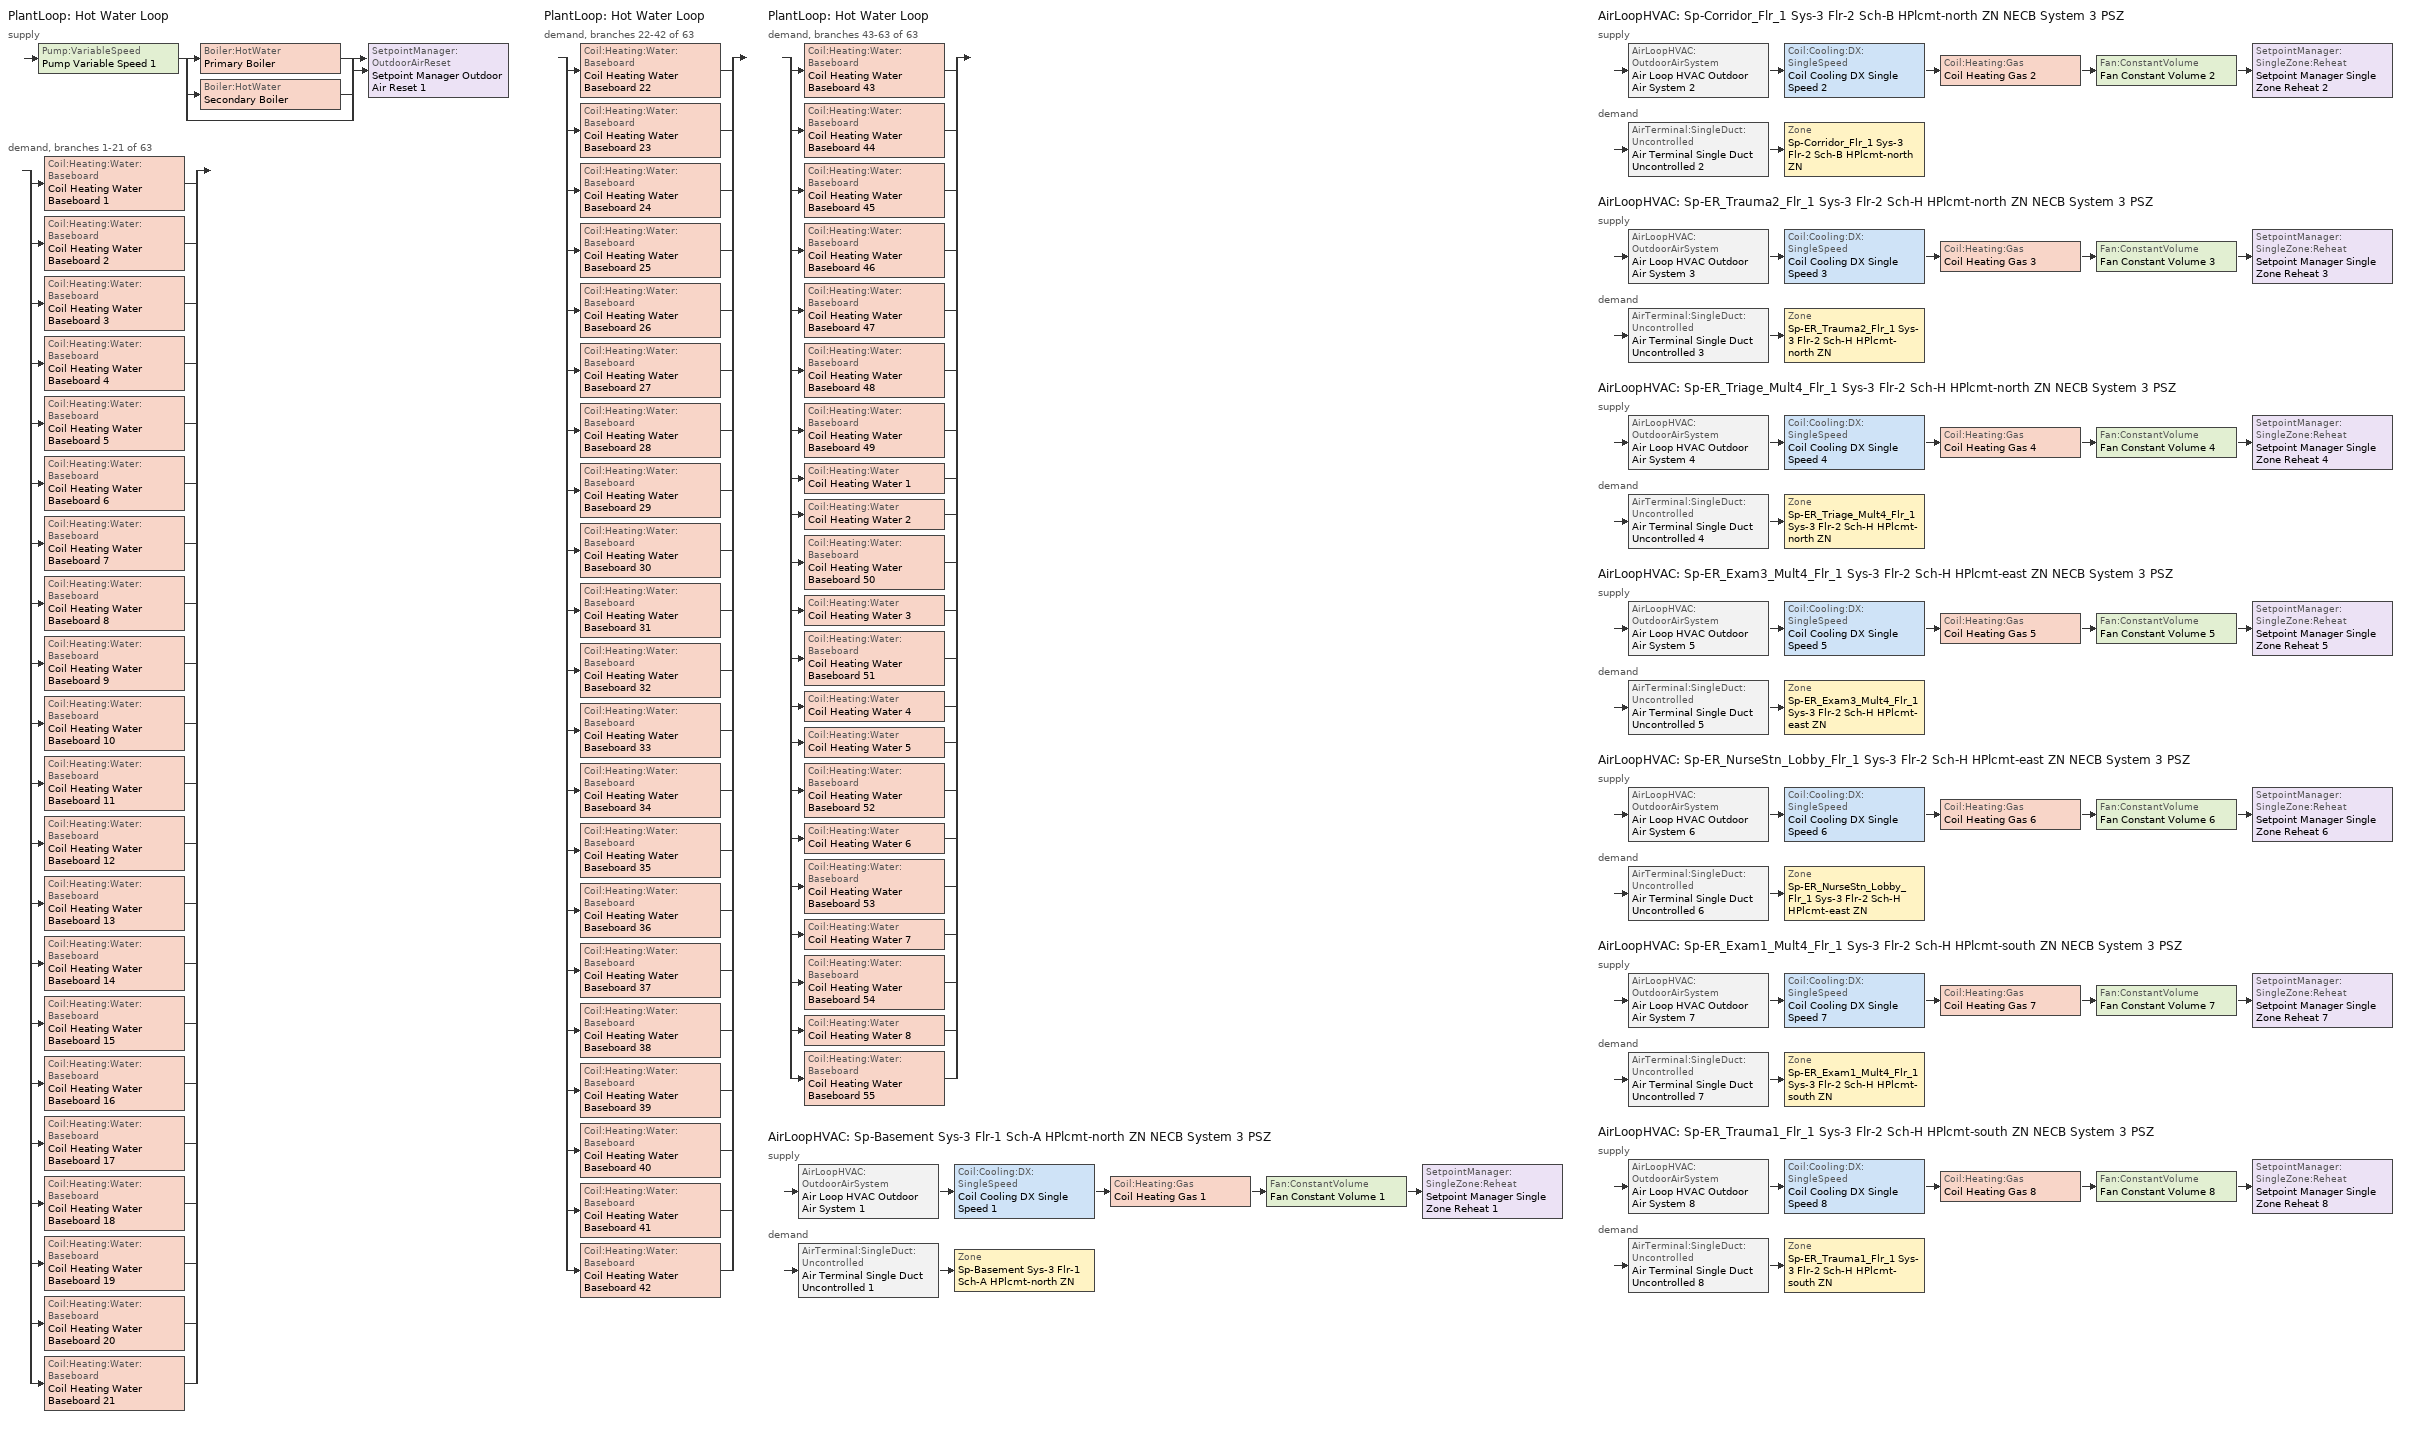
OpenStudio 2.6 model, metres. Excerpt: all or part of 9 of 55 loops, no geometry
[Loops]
PlantLoop 'Hot Water Loop'
 supply: Pump:VariableSpeed 'Pump Variable Speed 1' > split
  | Boiler:HotWater 'Primary Boiler'
  | Boiler:HotWater 'Secondary Boiler'
  | bypass
  join > SetpointManager:OutdoorAirReset 'Setpoint Manager Outdoor Air Reset 1'
 demand, branches 1-21 of 63: split
  | Coil:Heating:Water:Baseboard 'Coil Heating Water Baseboard 1'
  | Coil:Heating:Water:Baseboard 'Coil Heating Water Baseboard 2'
  | Coil:Heating:Water:Baseboard 'Coil Heating Water Baseboard 3'
  | Coil:Heating:Water:Baseboard 'Coil Heating Water Baseboard 4'
  | Coil:Heating:Water:Baseboard 'Coil Heating Water Baseboard 5'
  | Coil:Heating:Water:Baseboard 'Coil Heating Water Baseboard 6'
  | Coil:Heating:Water:Baseboard 'Coil Heating Water Baseboard 7'
  | Coil:Heating:Water:Baseboard 'Coil Heating Water Baseboard 8'
  | Coil:Heating:Water:Baseboard 'Coil Heating Water Baseboard 9'
  | Coil:Heating:Water:Baseboard 'Coil Heating Water Baseboard 10'
  | Coil:Heating:Water:Baseboard 'Coil Heating Water Baseboard 11'
  | Coil:Heating:Water:Baseboard 'Coil Heating Water Baseboard 12'
  | Coil:Heating:Water:Baseboard 'Coil Heating Water Baseboard 13'
  | Coil:Heating:Water:Baseboard 'Coil Heating Water Baseboard 14'
  | Coil:Heating:Water:Baseboard 'Coil Heating Water Baseboard 15'
  | Coil:Heating:Water:Baseboard 'Coil Heating Water Baseboard 16'
  | Coil:Heating:Water:Baseboard 'Coil Heating Water Baseboard 17'
  | Coil:Heating:Water:Baseboard 'Coil Heating Water Baseboard 18'
  | Coil:Heating:Water:Baseboard 'Coil Heating Water Baseboard 19'
  | Coil:Heating:Water:Baseboard 'Coil Heating Water Baseboard 20'
  | Coil:Heating:Water:Baseboard 'Coil Heating Water Baseboard 21'
PlantLoop 'Hot Water Loop'
 demand, branches 22-42 of 63: split
  | Coil:Heating:Water:Baseboard 'Coil Heating Water Baseboard 22'
  | Coil:Heating:Water:Baseboard 'Coil Heating Water Baseboard 23'
  | Coil:Heating:Water:Baseboard 'Coil Heating Water Baseboard 24'
  | Coil:Heating:Water:Baseboard 'Coil Heating Water Baseboard 25'
  | Coil:Heating:Water:Baseboard 'Coil Heating Water Baseboard 26'
  | Coil:Heating:Water:Baseboard 'Coil Heating Water Baseboard 27'
  | Coil:Heating:Water:Baseboard 'Coil Heating Water Baseboard 28'
  | Coil:Heating:Water:Baseboard 'Coil Heating Water Baseboard 29'
  | Coil:Heating:Water:Baseboard 'Coil Heating Water Baseboard 30'
  | Coil:Heating:Water:Baseboard 'Coil Heating Water Baseboard 31'
  | Coil:Heating:Water:Baseboard 'Coil Heating Water Baseboard 32'
  | Coil:Heating:Water:Baseboard 'Coil Heating Water Baseboard 33'
  | Coil:Heating:Water:Baseboard 'Coil Heating Water Baseboard 34'
  | Coil:Heating:Water:Baseboard 'Coil Heating Water Baseboard 35'
  | Coil:Heating:Water:Baseboard 'Coil Heating Water Baseboard 36'
  | Coil:Heating:Water:Baseboard 'Coil Heating Water Baseboard 37'
  | Coil:Heating:Water:Baseboard 'Coil Heating Water Baseboard 38'
  | Coil:Heating:Water:Baseboard 'Coil Heating Water Baseboard 39'
  | Coil:Heating:Water:Baseboard 'Coil Heating Water Baseboard 40'
  | Coil:Heating:Water:Baseboard 'Coil Heating Water Baseboard 41'
  | Coil:Heating:Water:Baseboard 'Coil Heating Water Baseboard 42'
PlantLoop 'Hot Water Loop'
 demand, branches 43-63 of 63: split
  | Coil:Heating:Water:Baseboard 'Coil Heating Water Baseboard 43'
  | Coil:Heating:Water:Baseboard 'Coil Heating Water Baseboard 44'
  | Coil:Heating:Water:Baseboard 'Coil Heating Water Baseboard 45'
  | Coil:Heating:Water:Baseboard 'Coil Heating Water Baseboard 46'
  | Coil:Heating:Water:Baseboard 'Coil Heating Water Baseboard 47'
  | Coil:Heating:Water:Baseboard 'Coil Heating Water Baseboard 48'
  | Coil:Heating:Water:Baseboard 'Coil Heating Water Baseboard 49'
  | Coil:Heating:Water 'Coil Heating Water 1'
  | Coil:Heating:Water 'Coil Heating Water 2'
  | Coil:Heating:Water:Baseboard 'Coil Heating Water Baseboard 50'
  | Coil:Heating:Water 'Coil Heating Water 3'
  | Coil:Heating:Water:Baseboard 'Coil Heating Water Baseboard 51'
  | Coil:Heating:Water 'Coil Heating Water 4'
  | Coil:Heating:Water 'Coil Heating Water 5'
  | Coil:Heating:Water:Baseboard 'Coil Heating Water Baseboard 52'
  | Coil:Heating:Water 'Coil Heating Water 6'
  | Coil:Heating:Water:Baseboard 'Coil Heating Water Baseboard 53'
  | Coil:Heating:Water 'Coil Heating Water 7'
  | Coil:Heating:Water:Baseboard 'Coil Heating Water Baseboard 54'
  | Coil:Heating:Water 'Coil Heating Water 8'
  | Coil:Heating:Water:Baseboard 'Coil Heating Water Baseboard 55'
AirLoopHVAC 'Sp-Basement Sys-3 Flr-1 Sch-A HPlcmt-north ZN NECB System 3 PSZ'
 supply: AirLoopHVAC:OutdoorAirSystem 'Air Loop HVAC Outdoor Air System 1' > Coil:Cooling:DX:SingleSpeed 'Coil Cooling DX Single Speed 1' > Coil:Heating:Gas 'Coil Heating Gas 1' > Fan:ConstantVolume 'Fan Constant Volume 1' > SetpointManager:SingleZone:Reheat 'Setpoint Manager Single Zone Reheat 1'
 demand: AirTerminal:SingleDuct:Uncontrolled 'Air Terminal Single Duct Uncontrolled 1' > Zone 'Sp-Basement Sys-3 Flr-1 Sch-A HPlcmt-north ZN'
AirLoopHVAC 'Sp-Corridor_Flr_1 Sys-3 Flr-2 Sch-B HPlcmt-north ZN NECB System 3 PSZ'
 supply: AirLoopHVAC:OutdoorAirSystem 'Air Loop HVAC Outdoor Air System 2' > Coil:Cooling:DX:SingleSpeed 'Coil Cooling DX Single Speed 2' > Coil:Heating:Gas 'Coil Heating Gas 2' > Fan:ConstantVolume 'Fan Constant Volume 2' > SetpointManager:SingleZone:Reheat 'Setpoint Manager Single Zone Reheat 2'
 demand: AirTerminal:SingleDuct:Uncontrolled 'Air Terminal Single Duct Uncontrolled 2' > Zone 'Sp-Corridor_Flr_1 Sys-3 Flr-2 Sch-B HPlcmt-north ZN'
AirLoopHVAC 'Sp-ER_Trauma2_Flr_1 Sys-3 Flr-2 Sch-H HPlcmt-north ZN NECB System 3 PSZ'
 supply: AirLoopHVAC:OutdoorAirSystem 'Air Loop HVAC Outdoor Air System 3' > Coil:Cooling:DX:SingleSpeed 'Coil Cooling DX Single Speed 3' > Coil:Heating:Gas 'Coil Heating Gas 3' > Fan:ConstantVolume 'Fan Constant Volume 3' > SetpointManager:SingleZone:Reheat 'Setpoint Manager Single Zone Reheat 3'
 demand: AirTerminal:SingleDuct:Uncontrolled 'Air Terminal Single Duct Uncontrolled 3' > Zone 'Sp-ER_Trauma2_Flr_1 Sys-3 Flr-2 Sch-H HPlcmt-north ZN'
AirLoopHVAC 'Sp-ER_Triage_Mult4_Flr_1 Sys-3 Flr-2 Sch-H HPlcmt-north ZN NECB System 3 PSZ'
 supply: AirLoopHVAC:OutdoorAirSystem 'Air Loop HVAC Outdoor Air System 4' > Coil:Cooling:DX:SingleSpeed 'Coil Cooling DX Single Speed 4' > Coil:Heating:Gas 'Coil Heating Gas 4' > Fan:ConstantVolume 'Fan Constant Volume 4' > SetpointManager:SingleZone:Reheat 'Setpoint Manager Single Zone Reheat 4'
 demand: AirTerminal:SingleDuct:Uncontrolled 'Air Terminal Single Duct Uncontrolled 4' > Zone 'Sp-ER_Triage_Mult4_Flr_1 Sys-3 Flr-2 Sch-H HPlcmt-north ZN'
AirLoopHVAC 'Sp-ER_Exam3_Mult4_Flr_1 Sys-3 Flr-2 Sch-H HPlcmt-east ZN NECB System 3 PSZ'
 supply: AirLoopHVAC:OutdoorAirSystem 'Air Loop HVAC Outdoor Air System 5' > Coil:Cooling:DX:SingleSpeed 'Coil Cooling DX Single Speed 5' > Coil:Heating:Gas 'Coil Heating Gas 5' > Fan:ConstantVolume 'Fan Constant Volume 5' > SetpointManager:SingleZone:Reheat 'Setpoint Manager Single Zone Reheat 5'
 demand: AirTerminal:SingleDuct:Uncontrolled 'Air Terminal Single Duct Uncontrolled 5' > Zone 'Sp-ER_Exam3_Mult4_Flr_1 Sys-3 Flr-2 Sch-H HPlcmt-east ZN'
AirLoopHVAC 'Sp-ER_NurseStn_Lobby_Flr_1 Sys-3 Flr-2 Sch-H HPlcmt-east ZN NECB System 3 PSZ'
 supply: AirLoopHVAC:OutdoorAirSystem 'Air Loop HVAC Outdoor Air System 6' > Coil:Cooling:DX:SingleSpeed 'Coil Cooling DX Single Speed 6' > Coil:Heating:Gas 'Coil Heating Gas 6' > Fan:ConstantVolume 'Fan Constant Volume 6' > SetpointManager:SingleZone:Reheat 'Setpoint Manager Single Zone Reheat 6'
 demand: AirTerminal:SingleDuct:Uncontrolled 'Air Terminal Single Duct Uncontrolled 6' > Zone 'Sp-ER_NurseStn_Lobby_Flr_1 Sys-3 Flr-2 Sch-H HPlcmt-east ZN'
AirLoopHVAC 'Sp-ER_Exam1_Mult4_Flr_1 Sys-3 Flr-2 Sch-H HPlcmt-south ZN NECB System 3 PSZ'
 supply: AirLoopHVAC:OutdoorAirSystem 'Air Loop HVAC Outdoor Air System 7' > Coil:Cooling:DX:SingleSpeed 'Coil Cooling DX Single Speed 7' > Coil:Heating:Gas 'Coil Heating Gas 7' > Fan:ConstantVolume 'Fan Constant Volume 7' > SetpointManager:SingleZone:Reheat 'Setpoint Manager Single Zone Reheat 7'
 demand: AirTerminal:SingleDuct:Uncontrolled 'Air Terminal Single Duct Uncontrolled 7' > Zone 'Sp-ER_Exam1_Mult4_Flr_1 Sys-3 Flr-2 Sch-H HPlcmt-south ZN'
AirLoopHVAC 'Sp-ER_Trauma1_Flr_1 Sys-3 Flr-2 Sch-H HPlcmt-south ZN NECB System 3 PSZ'
 supply: AirLoopHVAC:OutdoorAirSystem 'Air Loop HVAC Outdoor Air System 8' > Coil:Cooling:DX:SingleSpeed 'Coil Cooling DX Single Speed 8' > Coil:Heating:Gas 'Coil Heating Gas 8' > Fan:ConstantVolume 'Fan Constant Volume 8' > SetpointManager:SingleZone:Reheat 'Setpoint Manager Single Zone Reheat 8'
 demand: AirTerminal:SingleDuct:Uncontrolled 'Air Terminal Single Duct Uncontrolled 8' > Zone 'Sp-ER_Trauma1_Flr_1 Sys-3 Flr-2 Sch-H HPlcmt-south ZN'
[Sizing:Zone] Zone Cooling Design Supply Air Temperature Input Method=SupplyAirTemperature; Zone Cooling Design Supply Air Temperature {C}=13; Zone Cooling Design Supply Air Temperature Difference {deltaC}=11.11; Zone Heating Design Supply Air Temperature Input Method=SupplyAirTemperature; Zone Heating Design Supply Air Temperature {C}=43; Zone Heating Design Supply Air Temperature Difference {deltaC}=11.11; Zone Cooling Design Supply Air Humidity Ratio {kg-H2O/kg-air}=0.0085; Zone Heating Design Supply Air Humidity Ratio {kg-H2O/kg-air}=0.008; Zone Heating Sizing Factor=1.3; Zone Cooling Sizing Factor=1.1; Cooling Design Air Flow Method=DesignDay; Heating Design Air Flow Method=DesignDay; Account for Dedicated Outdoor Air System=No; Dedicated Outdoor Air System Control Strategy=NeutralSupplyAir; Dedicated Outdoor Air Low Setpoint Temperature for Design {C}=autosize; Dedicated Outdoor Air High Setpoint Temperature for Design {C}=autosize
Sp-Basement Sys-3 Flr-1 Sch-A HPlcmt-north ZN; Sp-Corridor_Flr_1 Sys-3 Flr-2 Sch-B HPlcmt-north ZN; Sp-ER_Trauma2_Flr_1 Sys-3 Flr-2 Sch-H HPlcmt-north ZN; Sp-ER_Triage_Mult4_Flr_1 Sys-3 Flr-2 Sch-H HPlcmt-north ZN; Sp-ER_Exam3_Mult4_Flr_1 Sys-3 Flr-2 Sch-H HPlcmt-east ZN; Sp-ER_NurseStn_Lobby_Flr_1 Sys-3 Flr-2 Sch-H HPlcmt-east ZN; Sp-ER_Exam1_Mult4_Flr_1 Sys-3 Flr-2 Sch-H HPlcmt-south ZN; Sp-ER_Trauma1_Flr_1 Sys-3 Flr-2 Sch-H HPlcmt-south ZN
[Zone equipment]
Sp-Basement Sys-3 Flr-1 Sch-A HPlcmt-north ZN: Air Terminal Single Duct Uncontrolled 1, Zone HVAC Baseboard Convective Water 1
Sp-Corridor_Flr_1 Sys-3 Flr-2 Sch-B HPlcmt-north ZN: Air Terminal Single Duct Uncontrolled 2, Zone HVAC Baseboard Convective Water 2
Sp-ER_Trauma2_Flr_1 Sys-3 Flr-2 Sch-H HPlcmt-north ZN: Air Terminal Single Duct Uncontrolled 3, Zone HVAC Baseboard Convective Water 3
Sp-ER_Triage_Mult4_Flr_1 Sys-3 Flr-2 Sch-H HPlcmt-north ZN: Air Terminal Single Duct Uncontrolled 4, Zone HVAC Baseboard Convective Water 4
Sp-ER_Exam3_Mult4_Flr_1 Sys-3 Flr-2 Sch-H HPlcmt-east ZN: Air Terminal Single Duct Uncontrolled 5, Zone HVAC Baseboard Convective Water 5
Sp-ER_NurseStn_Lobby_Flr_1 Sys-3 Flr-2 Sch-H HPlcmt-east ZN: Air Terminal Single Duct Uncontrolled 6, Zone HVAC Baseboard Convective Water 6
Sp-ER_Exam1_Mult4_Flr_1 Sys-3 Flr-2 Sch-H HPlcmt-south ZN: Air Terminal Single Duct Uncontrolled 7, Zone HVAC Baseboard Convective Water 7
Sp-ER_Trauma1_Flr_1 Sys-3 Flr-2 Sch-H HPlcmt-south ZN: Air Terminal Single Duct Uncontrolled 8, Zone HVAC Baseboard Convective Water 8
[PlantLoop]
Hot Water Loop: Fluid Type=Water; Glycol Concentration=0; Plant Loop Volume {m3}=Autocalculate; Load Distribution Scheme=Optimal
[Sizing:Plant]
Hot Water Loop: Loop Type=Heating; Design Loop Exit Temperature {C}=82; Loop Design Temperature Difference {deltaC}=16; Sizing Option=NonCoincident; Zone Timesteps in Averaging Window=1; Coincident Sizing Factor Mode=None
[Pump:VariableSpeed]
Pump Variable Speed 1: Pump Control Type=Intermittent; Skin Loss Radiative Fraction=0.5; Design Power Sizing Method=PowerPerFlowPerPressure; Design Electric Power per Unit Flow Rate {W/(m3/s)}=348701.1; Design Shaft Power per Unit Flow Rate per Unit Head {W-s/m3-Pa}=1.28205; Design Minimum Flow Rate Fraction=0
[Boiler:HotWater] Fuel Type=NaturalGas; Water Outlet Upper Temperature Limit {C}=99; Boiler Flow Mode=ConstantFlow; Parasitic Electric Load {W}=0; Sizing Factor=1
Primary Boiler; Secondary Boiler
[SetpointManager:OutdoorAirReset]
Setpoint Manager Outdoor Air Reset 1: Control Variable=Temperature; Setpoint at Outdoor Low Temperature {C}=82; Outdoor Low Temperature {C}=-16; Setpoint at Outdoor High Temperature {C}=60; Outdoor High Temperature {C}=0
[AirLoopHVAC] Availability Schedule=Always On Discrete; Design Supply Air Flow Rate {m3/s}=AutoSize
Sp-Basement Sys-3 Flr-1 Sch-A HPlcmt-north ZN NECB System 3 PSZ; Sp-Corridor_Flr_1 Sys-3 Flr-2 Sch-B HPlcmt-north ZN NECB System 3 PSZ; Sp-ER_Trauma2_Flr_1 Sys-3 Flr-2 Sch-H HPlcmt-north ZN NECB System 3 PSZ; Sp-ER_Triage_Mult4_Flr_1 Sys-3 Flr-2 Sch-H HPlcmt-north ZN NECB System 3 PSZ; Sp-ER_Exam3_Mult4_Flr_1 Sys-3 Flr-2 Sch-H HPlcmt-east ZN NECB System 3 PSZ; Sp-ER_NurseStn_Lobby_Flr_1 Sys-3 Flr-2 Sch-H HPlcmt-east ZN NECB System 3 PSZ; Sp-ER_Exam1_Mult4_Flr_1 Sys-3 Flr-2 Sch-H HPlcmt-south ZN NECB System 3 PSZ; Sp-ER_Trauma1_Flr_1 Sys-3 Flr-2 Sch-H HPlcmt-south ZN NECB System 3 PSZ
[Sizing:System] Type of Load to Size On=Sensible; Design Outdoor Air Flow Rate {m3/s}=Autosize; Minimum System Air Flow Ratio=1; Preheat Design Temperature {C}=7; Preheat Design Humidity Ratio {kg-H2O/kg-Air}=0.008; Precool Design Temperature {C}=13; Precool Design Humidity Ratio {kg-H2O/kg-Air}=0.008; Central Cooling Design Supply Air Temperature {C}=13; Central Heating Design Supply Air Temperature {C}=43; Sizing Option=NonCoincident; 100% Outdoor Air in Cooling=No; 100% Outdoor Air in Heating=No; Central Cooling Design Supply Air Humidity Ratio {kg-H2O/kg-Air}=0.0085; Central Heating Design Supply Air Humidity Ratio {kg-H2O/kg-Air}=0.008; Cooling Design Air Flow Method=DesignDay; Cooling Design Air Flow Rate {m3/s}=0; Heating Design Air Flow Method=DesignDay; Heating Design Air Flow Rate {m3/s}=0; System Outdoor Air Method=ZoneSum; Zone Maximum Outdoor Air Fraction=1; Cooling Supply Air Flow Rate Per Floor Area {m3/s-m2}=0.00996765; Cooling Fraction of Autosized Cooling Supply Air Flow Rate=1; Cooling Supply Air Flow Rate Per Unit Cooling Capacity {m3/s-W}=3.94755e-05; Heating Supply Air Flow Rate Per Floor Area {m3/s-m2}=0.00996765; Heating Fraction of Autosized Heating Supply Air Flow Rate=1; Heating Fraction of Autosized Cooling Supply Air Flow Rate=1; Heating Supply Air Flow Rate Per Unit Heating Capacity {m3/s-W}=3.15882e-05; Cooling Design Capacity Method=CoolingDesignCapacity; Cooling Design Capacity {W}=autosize; Cooling Design Capacity Per Floor Area {W/m2}=234.7; Fraction of Autosized Cooling Design Capacity=1; Heating Design Capacity Method=HeatingDesignCapacity; Heating Design Capacity {W}=autosize; Heating Design Capacity Per Floor Area {W/m2}=157; Fraction of Autosized Heating Design Capacity=1; Central Cooling Capacity Control Method=OnOff
Sp-Basement Sys-3 Flr-1 Sch-A HPlcmt-north ZN NECB System 3 PSZ; Sp-Corridor_Flr_1 Sys-3 Flr-2 Sch-B HPlcmt-north ZN NECB System 3 PSZ; Sp-ER_Trauma2_Flr_1 Sys-3 Flr-2 Sch-H HPlcmt-north ZN NECB System 3 PSZ; Sp-ER_Triage_Mult4_Flr_1 Sys-3 Flr-2 Sch-H HPlcmt-north ZN NECB System 3 PSZ; Sp-ER_Exam3_Mult4_Flr_1 Sys-3 Flr-2 Sch-H HPlcmt-east ZN NECB System 3 PSZ; Sp-ER_NurseStn_Lobby_Flr_1 Sys-3 Flr-2 Sch-H HPlcmt-east ZN NECB System 3 PSZ; Sp-ER_Exam1_Mult4_Flr_1 Sys-3 Flr-2 Sch-H HPlcmt-south ZN NECB System 3 PSZ; Sp-ER_Trauma1_Flr_1 Sys-3 Flr-2 Sch-H HPlcmt-south ZN NECB System 3 PSZ
[Fan:ConstantVolume] Availability Schedule=Always On Discrete; Maximum Flow Rate {m3/s}=AutoSize
Fan Constant Volume 1; Fan Constant Volume 2; Fan Constant Volume 3; Fan Constant Volume 4; Fan Constant Volume 5; Fan Constant Volume 6; Fan Constant Volume 7; Fan Constant Volume 8
[Coil:Heating:Gas] Availability Schedule=Always On Discrete; Gas Burner Efficiency=0.8; Nominal Capacity {W}=AutoSize; Parasitic Electric Load {W}=0; Parasitic Gas Load {W}=0
Coil Heating Gas 1; Coil Heating Gas 2; Coil Heating Gas 3; Coil Heating Gas 4; Coil Heating Gas 5; Coil Heating Gas 6; Coil Heating Gas 7; Coil Heating Gas 8
[Coil:Cooling:DX:SingleSpeed] Availability Schedule=Always On Discrete; Rated Total Cooling Capacity {W}=autosize; Rated Sensible Heat Ratio=autosize; Rated COP {W/W}=3; Rated Air Flow Rate {m3/s}=autosize; Rated Evaporator Fan Power Per Volume Flow Rate {W/(m3/s)}=773.3; Condenser Type=AirCooled; Evaporative Condenser Effectiveness=0; Evaporative Condenser Air Flow Rate {m3/s}=Autosize; Evaporative Condenser Pump Rated Power Consumption {W}=Autosize; Crankcase Heater Capacity {W}=0; Maximum Outdoor Dry-Bulb Temperature for Crankcase Heater Operation {C}=0; Basin Heater Capacity {W/K}=0; Basin Heater Setpoint Temperature {C}=10
Name | Total Cooling Capacity Function of Temperature Curve | Total Cooling Capacity Function of Flow Fraction Curve | Energy Input Ratio Function of Temperature Curve | Energy Input Ratio Function of Flow Fraction Curve | Part Load Fraction Correlation Curve
Coil Cooling DX Single Speed 1 | Curve Biquadratic 1 | Curve Quadratic 1 | Curve Biquadratic 2 | Curve Quadratic 2 | Curve Quadratic 3
Coil Cooling DX Single Speed 2 | Curve Biquadratic 3 | Curve Quadratic 4 | Curve Biquadratic 4 | Curve Quadratic 5 | Curve Quadratic 6
Coil Cooling DX Single Speed 3 | Curve Biquadratic 5 | Curve Quadratic 7 | Curve Biquadratic 6 | Curve Quadratic 8 | Curve Quadratic 9
Coil Cooling DX Single Speed 4 | Curve Biquadratic 7 | Curve Quadratic 10 | Curve Biquadratic 8 | Curve Quadratic 11 | Curve Quadratic 12
Coil Cooling DX Single Speed 5 | Curve Biquadratic 9 | Curve Quadratic 13 | Curve Biquadratic 10 | Curve Quadratic 14 | Curve Quadratic 15
Coil Cooling DX Single Speed 6 | Curve Biquadratic 11 | Curve Quadratic 16 | Curve Biquadratic 12 | Curve Quadratic 17 | Curve Quadratic 18
Coil Cooling DX Single Speed 7 | Curve Biquadratic 13 | Curve Quadratic 19 | Curve Biquadratic 14 | Curve Quadratic 20 | Curve Quadratic 21
Coil Cooling DX Single Speed 8 | Curve Biquadratic 15 | Curve Quadratic 22 | Curve Biquadratic 16 | Curve Quadratic 23 | Curve Quadratic 24
[Controller:OutdoorAir] Minimum Outdoor Air Flow Rate {m3/s}=autosize; Maximum Outdoor Air Flow Rate {m3/s}=Autosize; Economizer Control Type=NoEconomizer; Economizer Control Action Type=ModulateFlow; Economizer Maximum Limit Dry-Bulb Temperature {C}=28; Economizer Maximum Limit Enthalpy {J/kg}=64000; Economizer Minimum Limit Dry-Bulb Temperature {C}=-100; Lockout Type=NoLockout; Minimum Limit Type=FixedMinimum; High Humidity Control=No; Heat Recovery Bypass Control Type=BypassWhenWithinEconomizerLimits
Name | Controller Mechanical Ventilation
Controller Outdoor Air 1 | Controller Mechanical Ventilation 1
Controller Outdoor Air 2 | Controller Mechanical Ventilation 2
Controller Outdoor Air 3 | Controller Mechanical Ventilation 3
Controller Outdoor Air 4 | Controller Mechanical Ventilation 4
Controller Outdoor Air 5 | Controller Mechanical Ventilation 5
Controller Outdoor Air 6 | Controller Mechanical Ventilation 6
Controller Outdoor Air 7 | Controller Mechanical Ventilation 7
Controller Outdoor Air 8 | Controller Mechanical Ventilation 8
[Controller:MechanicalVentilation] Availability Schedule=Always On Discrete; System Outdoor Air Method=ZoneSum
Controller Mechanical Ventilation 1; Controller Mechanical Ventilation 2; Controller Mechanical Ventilation 3; Controller Mechanical Ventilation 4; Controller Mechanical Ventilation 5; Controller Mechanical Ventilation 6; Controller Mechanical Ventilation 7; Controller Mechanical Ventilation 8
[AirLoopHVAC:OutdoorAirSystem]
Name | Controller
Air Loop HVAC Outdoor Air System 1 | Controller Outdoor Air 1
Air Loop HVAC Outdoor Air System 2 | Controller Outdoor Air 2
Air Loop HVAC Outdoor Air System 3 | Controller Outdoor Air 3
Air Loop HVAC Outdoor Air System 4 | Controller Outdoor Air 4
Air Loop HVAC Outdoor Air System 5 | Controller Outdoor Air 5
Air Loop HVAC Outdoor Air System 6 | Controller Outdoor Air 6
Air Loop HVAC Outdoor Air System 7 | Controller Outdoor Air 7
Air Loop HVAC Outdoor Air System 8 | Controller Outdoor Air 8
[SetpointManager:SingleZone:Reheat] Minimum Supply Air Temperature {C}=13; Maximum Supply Air Temperature {C}=43
Name | Control Zone
Setpoint Manager Single Zone Reheat 1 | Sp-Basement Sys-3 Flr-1 Sch-A HPlcmt-north ZN
Setpoint Manager Single Zone Reheat 2 | Sp-Corridor_Flr_1 Sys-3 Flr-2 Sch-B HPlcmt-north ZN
Setpoint Manager Single Zone Reheat 3 | Sp-ER_Trauma2_Flr_1 Sys-3 Flr-2 Sch-H HPlcmt-north ZN
Setpoint Manager Single Zone Reheat 4 | Sp-ER_Triage_Mult4_Flr_1 Sys-3 Flr-2 Sch-H HPlcmt-north ZN
Setpoint Manager Single Zone Reheat 5 | Sp-ER_Exam3_Mult4_Flr_1 Sys-3 Flr-2 Sch-H HPlcmt-east ZN
Setpoint Manager Single Zone Reheat 6 | Sp-ER_NurseStn_Lobby_Flr_1 Sys-3 Flr-2 Sch-H HPlcmt-east ZN
Setpoint Manager Single Zone Reheat 7 | Sp-ER_Exam1_Mult4_Flr_1 Sys-3 Flr-2 Sch-H HPlcmt-south ZN
Setpoint Manager Single Zone Reheat 8 | Sp-ER_Trauma1_Flr_1 Sys-3 Flr-2 Sch-H HPlcmt-south ZN
[AirTerminal:SingleDuct:Uncontrolled] Availability Schedule=Always On Discrete; Maximum Air Flow Rate {m3/s}=AutoSize
Air Terminal Single Duct Uncontrolled 1; Air Terminal Single Duct Uncontrolled 2; Air Terminal Single Duct Uncontrolled 3; Air Terminal Single Duct Uncontrolled 4; Air Terminal Single Duct Uncontrolled 5; Air Terminal Single Duct Uncontrolled 6; Air Terminal Single Duct Uncontrolled 7; Air Terminal Single Duct Uncontrolled 8
[Coil:Heating:Water:Baseboard] Heating Design Capacity Method=HeatingDesignCapacity; Heating Design Capacity {W}=autosize; Heating Design Capacity Per Floor Area {W/m2}=0; Fraction of Autosized Heating Design Capacity=0.8
Coil Heating Water Baseboard 1; Coil Heating Water Baseboard 2; Coil Heating Water Baseboard 3; Coil Heating Water Baseboard 4; Coil Heating Water Baseboard 5; Coil Heating Water Baseboard 6; Coil Heating Water Baseboard 7; Coil Heating Water Baseboard 8; Coil Heating Water Baseboard 9; Coil Heating Water Baseboard 10; Coil Heating Water Baseboard 11; Coil Heating Water Baseboard 12; Coil Heating Water Baseboard 13; Coil Heating Water Baseboard 14; Coil Heating Water Baseboard 15; Coil Heating Water Baseboard 16; Coil Heating Water Baseboard 17; Coil Heating Water Baseboard 18; Coil Heating Water Baseboard 19; Coil Heating Water Baseboard 20; Coil Heating Water Baseboard 21; Coil Heating Water Baseboard 22; Coil Heating Water Baseboard 23; Coil Heating Water Baseboard 24; Coil Heating Water Baseboard 25; Coil Heating Water Baseboard 26; Coil Heating Water Baseboard 27; Coil Heating Water Baseboard 28; Coil Heating Water Baseboard 29; Coil Heating Water Baseboard 30; Coil Heating Water Baseboard 31; Coil Heating Water Baseboard 32; Coil Heating Water Baseboard 33; Coil Heating Water Baseboard 34; Coil Heating Water Baseboard 35; Coil Heating Water Baseboard 36; Coil Heating Water Baseboard 37; Coil Heating Water Baseboard 38; Coil Heating Water Baseboard 39; Coil Heating Water Baseboard 40; Coil Heating Water Baseboard 41; Coil Heating Water Baseboard 42; Coil Heating Water Baseboard 43; Coil Heating Water Baseboard 44; Coil Heating Water Baseboard 45; Coil Heating Water Baseboard 46; Coil Heating Water Baseboard 47; Coil Heating Water Baseboard 48; Coil Heating Water Baseboard 49; Coil Heating Water Baseboard 50; Coil Heating Water Baseboard 51; Coil Heating Water Baseboard 52; Coil Heating Water Baseboard 53; Coil Heating Water Baseboard 54; Coil Heating Water Baseboard 55
[ZoneHVAC:Baseboard:Convective:Water] Availability Schedule=Always On Discrete
Name | Heating Coil
Zone HVAC Baseboard Convective Water 1 | Coil Heating Water Baseboard 1
Zone HVAC Baseboard Convective Water 2 | Coil Heating Water Baseboard 2
Zone HVAC Baseboard Convective Water 3 | Coil Heating Water Baseboard 3
Zone HVAC Baseboard Convective Water 4 | Coil Heating Water Baseboard 4
Zone HVAC Baseboard Convective Water 5 | Coil Heating Water Baseboard 5
Zone HVAC Baseboard Convective Water 6 | Coil Heating Water Baseboard 6
Zone HVAC Baseboard Convective Water 7 | Coil Heating Water Baseboard 7
Zone HVAC Baseboard Convective Water 8 | Coil Heating Water Baseboard 8
Zone HVAC Baseboard Convective Water 9 | Coil Heating Water Baseboard 9
Zone HVAC Baseboard Convective Water 10 | Coil Heating Water Baseboard 10
Zone HVAC Baseboard Convective Water 11 | Coil Heating Water Baseboard 11
Zone HVAC Baseboard Convective Water 12 | Coil Heating Water Baseboard 12
Zone HVAC Baseboard Convective Water 13 | Coil Heating Water Baseboard 13
Zone HVAC Baseboard Convective Water 14 | Coil Heating Water Baseboard 14
Zone HVAC Baseboard Convective Water 15 | Coil Heating Water Baseboard 15
Zone HVAC Baseboard Convective Water 16 | Coil Heating Water Baseboard 16
Zone HVAC Baseboard Convective Water 17 | Coil Heating Water Baseboard 17
Zone HVAC Baseboard Convective Water 18 | Coil Heating Water Baseboard 18
Zone HVAC Baseboard Convective Water 19 | Coil Heating Water Baseboard 19
Zone HVAC Baseboard Convective Water 20 | Coil Heating Water Baseboard 20
Zone HVAC Baseboard Convective Water 21 | Coil Heating Water Baseboard 21
Zone HVAC Baseboard Convective Water 22 | Coil Heating Water Baseboard 22
Zone HVAC Baseboard Convective Water 23 | Coil Heating Water Baseboard 23
Zone HVAC Baseboard Convective Water 24 | Coil Heating Water Baseboard 24
Zone HVAC Baseboard Convective Water 25 | Coil Heating Water Baseboard 25
Zone HVAC Baseboard Convective Water 26 | Coil Heating Water Baseboard 26
Zone HVAC Baseboard Convective Water 27 | Coil Heating Water Baseboard 27
Zone HVAC Baseboard Convective Water 28 | Coil Heating Water Baseboard 28
Zone HVAC Baseboard Convective Water 29 | Coil Heating Water Baseboard 29
Zone HVAC Baseboard Convective Water 30 | Coil Heating Water Baseboard 30
Zone HVAC Baseboard Convective Water 31 | Coil Heating Water Baseboard 31
Zone HVAC Baseboard Convective Water 32 | Coil Heating Water Baseboard 32
Zone HVAC Baseboard Convective Water 33 | Coil Heating Water Baseboard 33
Zone HVAC Baseboard Convective Water 34 | Coil Heating Water Baseboard 34
Zone HVAC Baseboard Convective Water 35 | Coil Heating Water Baseboard 35
Zone HVAC Baseboard Convective Water 36 | Coil Heating Water Baseboard 36
Zone HVAC Baseboard Convective Water 37 | Coil Heating Water Baseboard 37
Zone HVAC Baseboard Convective Water 38 | Coil Heating Water Baseboard 38
Zone HVAC Baseboard Convective Water 39 | Coil Heating Water Baseboard 39
Zone HVAC Baseboard Convective Water 40 | Coil Heating Water Baseboard 40
Zone HVAC Baseboard Convective Water 41 | Coil Heating Water Baseboard 41
Zone HVAC Baseboard Convective Water 42 | Coil Heating Water Baseboard 42
Zone HVAC Baseboard Convective Water 43 | Coil Heating Water Baseboard 43
Zone HVAC Baseboard Convective Water 44 | Coil Heating Water Baseboard 44
Zone HVAC Baseboard Convective Water 45 | Coil Heating Water Baseboard 45
Zone HVAC Baseboard Convective Water 46 | Coil Heating Water Baseboard 46
Zone HVAC Baseboard Convective Water 47 | Coil Heating Water Baseboard 47
Zone HVAC Baseboard Convective Water 48 | Coil Heating Water Baseboard 48
Zone HVAC Baseboard Convective Water 49 | Coil Heating Water Baseboard 49
Zone HVAC Baseboard Convective Water 50 | Coil Heating Water Baseboard 50
Zone HVAC Baseboard Convective Water 51 | Coil Heating Water Baseboard 51
Zone HVAC Baseboard Convective Water 52 | Coil Heating Water Baseboard 52
Zone HVAC Baseboard Convective Water 53 | Coil Heating Water Baseboard 53
Zone HVAC Baseboard Convective Water 54 | Coil Heating Water Baseboard 54
Zone HVAC Baseboard Convective Water 55 | Coil Heating Water Baseboard 55
[Coil:Heating:Water] Availability Schedule=Always On Discrete
Coil Heating Water 1; Coil Heating Water 2; Coil Heating Water 3; Coil Heating Water 4; Coil Heating Water 5; Coil Heating Water 6; Coil Heating Water 7; Coil Heating Water 8
[Controller:WaterCoil] Action=Normal; Minimum Actuated Flow {m3/s}=0
Name | Water Coil
Controller Water Coil 1 | Coil Heating Water 1
Controller Water Coil 3 | Coil Heating Water 2
Controller Water Coil 4 | Coil Heating Water 3
Controller Water Coil 5 | Coil Heating Water 4
Controller Water Coil 7 | Coil Heating Water 5
Controller Water Coil 8 | Coil Heating Water 6
Controller Water Coil 9 | Coil Heating Water 7
Controller Water Coil 10 | Coil Heating Water 8
[Schedule:Constant]
Always On Discrete: Value=1
[Curve:Biquadratic] Minimum Value of x=17; Maximum Value of x=22; Minimum Value of y=13; Maximum Value of y=46
Name | Coefficient1 Constant | Coefficient2 x | Coefficient3 x**2 | Coefficient4 y | Coefficient5 y**2 | Coefficient6 x*y
Curve Biquadratic 1; Curve Biquadratic 3; Curve Biquadratic 5; Curve Biquadratic 7; Curve Biquadratic 9; Curve Biquadratic 11; Curve Biquadratic 13; Curve Biquadratic 15 | 0.942588 | 0.00954335 | 0.00068377 | -0.0110427 | 5.249e-06 | -9.72e-06
Curve Biquadratic 2; Curve Biquadratic 4; Curve Biquadratic 6; Curve Biquadratic 8; Curve Biquadratic 10; Curve Biquadratic 12; Curve Biquadratic 14; Curve Biquadratic 16 | 0.342414 | 0.034885 | -0.0006237 | 0.00497722 | 0.000437951 | -0.000728028
[Curve:Quadratic]
Name | Coefficient1 Constant | Coefficient2 x | Coefficient3 x**2 | Minimum Value of x | Maximum Value of x
Curve Quadratic 1; Curve Quadratic 4; Curve Quadratic 7; Curve Quadratic 10; Curve Quadratic 13; Curve Quadratic 16; Curve Quadratic 19; Curve Quadratic 22 | 0.8 | 0.2 | 0 | 0.5 | 1.5
Curve Quadratic 2; Curve Quadratic 5; Curve Quadratic 8; Curve Quadratic 11; Curve Quadratic 14; Curve Quadratic 17; Curve Quadratic 20; Curve Quadratic 23 | 1.1552 | -0.1808 | 0.0256 | 0.5 | 1.5
Curve Quadratic 3; Curve Quadratic 6; Curve Quadratic 9; Curve Quadratic 12; Curve Quadratic 15; Curve Quadratic 18; Curve Quadratic 21; Curve Quadratic 24 | 0.85 | 0.15 | 0 | 0 | 1
